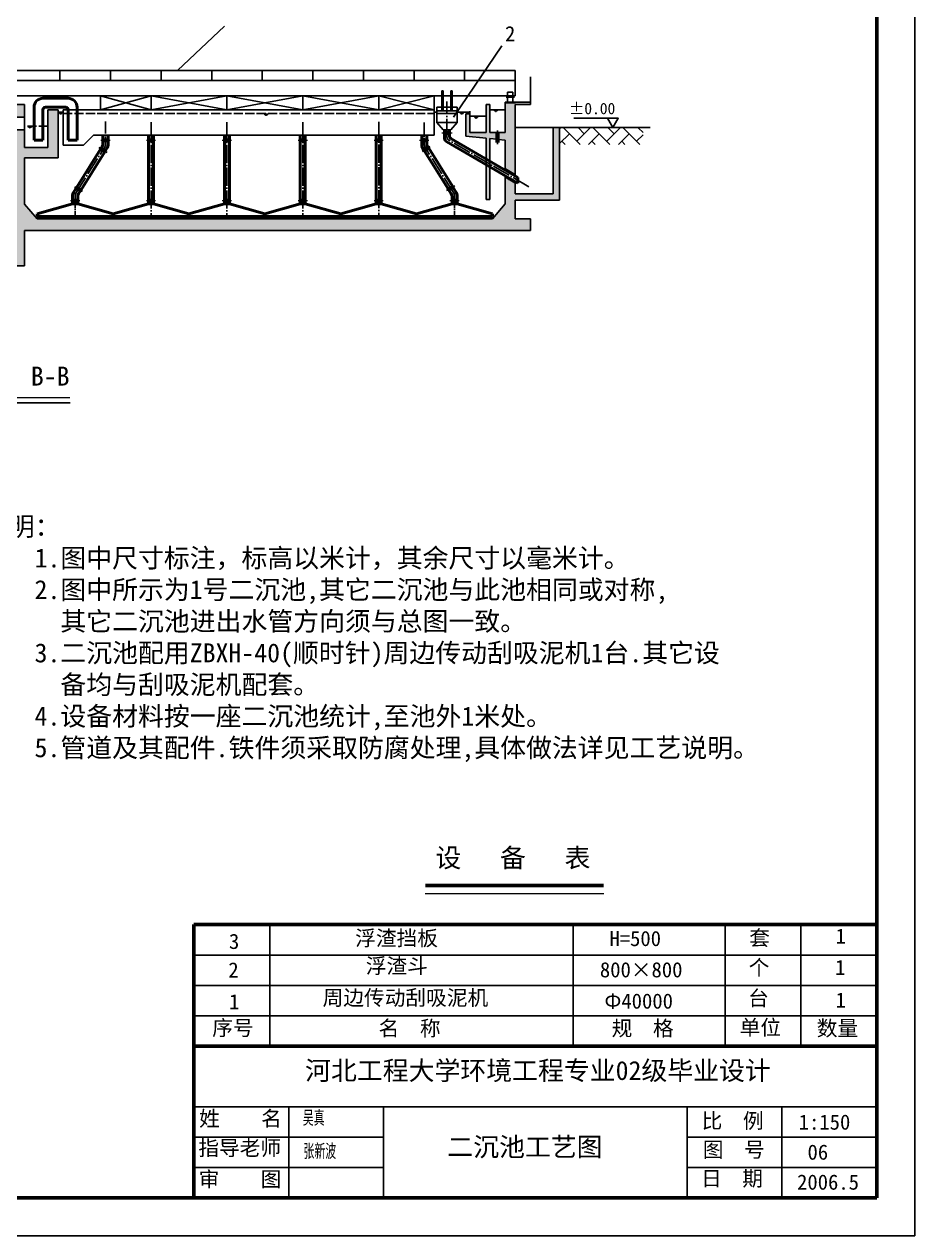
# Model space of a CAD drawing. Header units: millimetres. Extents: x 86531 to 531544, y 38321 to 278850.
# Drawn here: x 177472 to 212681, y 54923 to 102821 of the extents above; entities that cross this region are included whole.
import ezdxf

# ---------------------------------------------------------------- set-up
doc = ezdxf.new("R2010")
doc.units = ezdxf.units.MM
doc.linetypes.add('ACAD_ISO02W100', pattern=[15, 12, -3])
doc.linetypes.add('ACAD_ISO04W100', pattern=[30, 24, -3, 0, -3])
for name, color, linetype, lineweight in [('tukuang', 7, 'Continuous', 60), ('墙体', 7, 'Continuous', 30), ('墙体虚线', 7, 'ACAD_ISO02W100', 30), ('管线', 3, 'Continuous', 50), ('管线虚线', 3, 'ACAD_ISO02W100', 50)]:
    doc.layers.add(name, color=color, linetype=linetype, lineweight=lineweight)
for name, color, linetype in [('中心线', 1, 'ACAD_ISO04W100'), ('细实线', 7, 'Continuous'), ('虚线', 5, 'ACAD_ISO02W100')]:
    doc.layers.add(name, color=color, linetype=linetype)
doc.styles.get("Standard").update_dxf_attribs({"font": 'txt', "bigfont": 'gbcbig.shx'})

msp = doc.modelspace()

# ---------------------------------------------------------------- hatches: boundary and pattern name
h = msp.add_hatch()
h.set_pattern_fill('AR-CONC', color=256, scale=3, style=0)
h.set_pattern_definition([(50, (40548.95, 89370.1), (546.554, -47.8173), [57.15, -628.65]), (355, (40548.95, 89370.1), (-105.7285, 573.17), [45.72, -502.92]), (100.451, (40594.5, 89366.1), (440.8275, 525.35), [48.57, -534.27]), (46.1842, (40548.95, 89522.5), (813.237, -126.127), [85.725, -942.975]), (96.6356, (40616.7, 89512), (712.2127, 742.2767), [72.855, -801.405]), (351.184, (40548.95, 89522.5), (712.214, 742.2754), [68.58, -754.38]), (21, (40625.15, 89484.4), (454.8446, -306.7966), [57.15, -628.65]), (326, (40625.15, 89484.4), (185.406, 552.5639), [45.72, -502.92]), (71.4514, (40663.06, 89458.84), (640.2495, 245.7686), [48.57, -534.27]), (37.5, (40548.95, 89370.1), (9.2658, 253.66512), [0, -496.824, 0, -510.54, 0, -504.825]), (7.5, (40548.95, 89370.1), (200.459, 300.54172), [0, -291.084, 0, -485.394, 0, -192.405]), (327.5, (40379.03, 89370.1), (406.77179, -17.18623), [0, -190.5, 0, -594.36, 0, -788.67]), (317.5, (40302.83, 89370.1), (444.38754, 76.2795), [0, -247.65, 0, -394.716, 0, -560.07])])
h.paths.add_polyline_path([(177485.23077, 95712.55704), (177485.23077, 97541.69514), (178810.23077, 97541.69514), (178810.23077, 99441.69514), (178410.23077, 99441.69514), (178410.23077, 97941.69514), (177485.23077, 97941.69514), (177485.23077, 98641.69514), (177135.23077, 98641.69514), (177135.23077, 97941.69514), (177135.23077, 93671.69514), (176485.23077, 93671.69514), (176485.23077, 93271.69514), (177485.23077, 93271.69514), (177485.23077, 94671.69514), (197485.23077, 94671.69514), (197485.23077, 95121.69514), (196885.23077, 95121.69514), (196885.23077, 95871.69514), (198635.23077, 95871.69514), (198635.23077, 98741.69514), (198385.23077, 98741.69514), (198385.23077, 96121.69514), (196885.23077, 96121.69514), (196885.23077, 96564.05087), (196485.23077, 96797.03685), (196485.23077, 95721.66612), (195985.23077, 95121.69514), (177985.23077, 95121.69514)])
h.paths.add_polyline_path([(177485.23077, 99641.69514), (176890.23077, 99641.69514), (176890.23077, 99626.69514), (176790.23077, 99626.69514), (176790.23077, 99641.69514), (176485.23077, 99641.69514), (176485.23077, 99241.69514), (177135.23077, 99241.69514), (177135.23077, 99141.69514), (177485.23077, 99141.69514)])
h.paths.add_polyline_path([(196885.23077, 99641.69514), (197485.23077, 99641.69514), (197485.23077, 99741.69514), (196885.23077, 99741.69514), (196885.23077, 99711.69514), (196485.23077, 99711.69514), (196485.23077, 98541.69514), (196210.23077, 98541.69514), (196210.23077, 98268.30804), (196485.23077, 98241.69514), (196485.23077, 97086.35343), (196733.58614, 96941.69514), (196885.23077, 96941.69514)])
h.paths.add_polyline_path([(196885.23077, 99741.69514), (196485.23077, 99741.69514), (196485.23077, 99711.69514), (196885.23077, 99711.69514)])
h.paths.add_polyline_path([(196160.23077, 98541.69514), (195885.23077, 98541.69514), (195885.23077, 99641.69514), (195735.23077, 99641.69514), (195735.23077, 98541.69514), (195085.23077, 98541.69514), (195085.23077, 99281.69514), (194935.23077, 99281.69514), (194935.23077, 98391.69514), (195735.23077, 98314.27579), (195735.23077, 97494.27047), (195885.23077, 97406.90074), (195885.23077, 98299.75966), (196160.23077, 98273.14675)])
h.paths.add_polyline_path([(195885.23077, 96941.69514), (195735.23077, 96941.69514), (195735.23077, 95891.69514), (195885.23077, 95891.69514)], flags=17)
h.paths.add_polyline_path([(195885.23077, 97175.44747), (195735.23077, 97262.81721), (195735.23077, 96941.69514), (195885.23077, 96941.69514)], flags=17)
h = msp.add_hatch()
h.set_pattern_fill('AR-HBONE', color=256, scale=104.47541, style=0)
h.set_pattern_definition([(135, (207889, 48847.74), (-5e-14, 591.002), [1253.705, -417.902]), (45, (207593.5, 49143.24), (-5e-14, 591.002), [1253.705, -417.902])])
h.paths.add_polyline_path([(198634.39605, 98728.1959), (201937.20049, 98728.1959), (201937.20049, 98068.67714), (198634.39605, 98068.67714)])

# ---------------------------------------------------------------- linework, layer by layer
for p, q in [((212680.83931, 144022.57229), (212680.83931, 54922.57229)), ((183528.23915, 100991.69514), (185390.39292, 102749.31394)), ((194441.98798, 99149.00629), (196360.35292, 101961.13826)), ((197485.23077, 99741.69514), (197485.23077, 100741.69514)), ((193985.23077, 99416.69514), (193985.23077, 100191.69514)), ((194035.23077, 100191.69514), (193985.23077, 100191.69514)), ((194035.23077, 99416.69514), (194035.23077, 100191.69514)), ((194335.23077, 99416.69514), (194335.23077, 100191.69514)), ((194385.23077, 100191.69514), (194335.23077, 100191.69514)), ((194385.23077, 99416.69514), (194385.23077, 100191.69514)), ((193685.23077, 98441.69514), (193685.23077, 99991.69514)), ((179010.23077, 99341.69514), (178810.23077, 99341.69514)), ((178826.0775, 99318.71042), (178987.0965, 99318.71042)), ((178860.58157, 99295.72563), (178957.19289, 99295.72563)), ((178892.78534, 99272.74091), (178929.58971, 99272.74091)), ((179010.23077, 98041.69514), (179010.23077, 99441.69514)), ((179010.23077, 99441.69514), (193685.23077, 99441.69514)), ((187119.85939, 99268.71042), (186958.84038, 99268.71042)), ((187085.35532, 99245.72563), (186988.74399, 99245.72563)), ((187053.15154, 99222.74091), (187016.34717, 99222.74091)), ((193685.23077, 99341.69514), (193785.23077, 99341.69514)), ((193785.23077, 99391.69514), (194585.23077, 99391.69514)), ((194035.23077, 99416.69514), (193985.23077, 99416.69514)), ((194385.23077, 99416.69514), (194335.23077, 99416.69514)), ((194585.23077, 99341.69514), (195085.23077, 99341.69514)), ((194855.36829, 99318.71042), (194694.34929, 99318.71042)), ((194820.86422, 99295.72563), (194724.25289, 99295.72563)), ((194788.66044, 99272.74091), (194751.85607, 99272.74091)), ((195735.23077, 99181.69514), (195085.23077, 99181.69514)), ((195423.0216, 99158.71042), (195262.00259, 99158.71042)), ((196485.23077, 99441.69514), (195885.23077, 99441.69514)), ((196201.27193, 99418.71042), (196040.25292, 99418.71042)), ((196166.76785, 99395.72563), (196070.15653, 99395.72563)), ((196134.56408, 99372.74091), (196097.75971, 99372.74091)), ((177779.36201, 98768.71042), (177618.34301, 98768.71042)), ((177744.85794, 98745.72563), (177648.24661, 98745.72563)), ((177712.65416, 98722.74091), (177675.8498, 98722.74091)), ((193785.23077, 98941.69514), (194585.23077, 98941.69514)), ((193785.23077, 98941.69514), (194035.23077, 98641.69514)), ((194585.23077, 98941.69514), (194335.23077, 98641.69514)), ((195388.51752, 99135.72563), (195291.9062, 99135.72563)), ((195356.31375, 99112.74091), (195319.50938, 99112.74091)), ((198635.23077, 98741.69514), (202221.44551, 98741.69514)), ((200536.66795, 99104.50693), (199196.89412, 99104.50693)), ((179810.23077, 98041.69514), (180204.47915, 98441.69514)), ((180204.47915, 98441.69514), (193685.23077, 98441.69514)), ((194335.23077, 98641.69514), (194035.23077, 98641.69514)), ((179010.23077, 98041.69514), (179810.23077, 98041.69514)), ((179284.3924, 87847.13588), (174569.8327, 87847.13588)), ((187180.83931, 67222.57229), (187180.83931, 62422.57229)), ((187180.83931, 67222.57229), (187180.83931, 62422.57229)), ((187180.83931, 67222.57229), (187180.83931, 62422.57229)), ((199180.83931, 67222.57229), (199180.83931, 62422.57229)), ((205180.83931, 67222.57229), (205180.83931, 62422.57229)), ((208180.83931, 67235.40602), (208180.83931, 62422.57229)), ((211180.83931, 66022.57229), (184180.83931, 66022.57229)), ((211180.83931, 64822.57229), (184180.83931, 64822.57229)), ((211180.83931, 63622.57229), (184180.83931, 63622.57229)), ((211180.83931, 60022.57229), (184180.83931, 60022.57229)), ((187930.83931, 60022.57229), (187930.83931, 56422.57229)), ((191680.83931, 60022.57229), (191680.83931, 56422.57229)), ((203680.83931, 60022.57229), (203680.83931, 56422.57229)), ((207430.83931, 60022.57229), (207430.83931, 56422.57229)), ((191680.83931, 58822.57229), (184180.83931, 58822.57229)), ((211180.83931, 58822.57229), (203680.83931, 58822.57229)), ((191680.83931, 57622.57229), (184180.83931, 57622.57229)), ((211180.83931, 57622.57229), (203680.83931, 57622.57229)), ((212680.83931, 54922.57229), (86530.83931, 54922.57229))]:
    msp.add_line(p, q)
at = {"lineweight": -3}
msp.add_line((196885.23077, 99991.69514), (176585.23077, 99991.69514), dxfattribs=at)
at = {"linetype": 'Continuous', "lineweight": 15}
msp.add_line((193328.51978, 68450.84965), (200382.21645, 68450.84965), dxfattribs=at)
at = {"const_width": 10}
for points in [[(194015.23077, 100141.69514, -1), (194005.23077, 100141.69514, -1)], [(194365.23077, 100141.69514, -1), (194355.23077, 100141.69514, -1)], [(194015.23077, 100021.69514, -1), (194005.23077, 100021.69514, -1)], [(194365.23077, 100021.69514, -1), (194355.23077, 100021.69514, -1)], [(194015.23077, 99511.69514, -1), (194005.23077, 99511.69514, -1)], [(194015.23077, 99451.69514, -1), (194005.23077, 99451.69514, -1)], [(194365.23077, 99511.69514, -1), (194355.23077, 99511.69514, -1)], [(194365.23077, 99451.69514, -1), (194355.23077, 99451.69514, -1)]]:
    msp.add_lwpolyline(points, format="xyb", close=True, dxfattribs=at)
msp.add_lwpolyline([(200746.13743, 98741.69514), (200536.66795, 99104.50693), (200955.60691, 99104.50693)], close=True)
at = {"const_width": 52.2377}
msp.add_lwpolyline([(179284.3924, 88063.35446), (174569.8327, 88063.35446)], dxfattribs=at)
at = {"linetype": 'Continuous', "const_width": 144}
msp.add_lwpolyline([(193328.51978, 68773.49291), (200382.21645, 68773.49291)], dxfattribs=at)
at = {"layer": 'Defpoints'}
for p, q in [((180485.23077, 99991.69514), (180485.23077, 99441.69514)), ((182485.23077, 99991.69514), (180485.23077, 99441.69514)), ((182485.23077, 99441.69514), (180485.23077, 99991.69514)), ((182485.23077, 99991.69514), (182485.23077, 99441.69514)), ((185485.23077, 99441.69514), (182485.23077, 99991.69514)), ((185485.23077, 99991.69514), (182485.23077, 99441.69514)), ((185485.23077, 99991.69514), (185485.23077, 99441.69514)), ((188485.23077, 99991.69514), (185485.23077, 99441.69514)), ((188485.23077, 99441.69514), (185485.23077, 99991.69514)), ((188485.23077, 99991.69514), (188485.23077, 99441.69514)), ((191485.23077, 99441.69514), (188485.23077, 99991.69514)), ((191485.23077, 99991.69514), (188485.23077, 99441.69514)), ((191485.23077, 99991.69514), (191485.23077, 99441.69514)), ((193685.23077, 99991.69514), (191485.23077, 99441.69514)), ((193685.23077, 99441.69514), (191485.23077, 99991.69514))]:
    msp.add_line(p, q, dxfattribs=at)
at = {"layer": 'tukuang'}
for p, q in [((211180.83931, 142522.57229), (211180.83931, 56422.57229)), ((211180.83931, 142522.57229), (211180.83931, 56422.57229)), ((211180.83931, 67222.57229), (184180.83931, 67222.57229)), ((184180.83931, 67222.57229), (184180.83931, 56422.57229)), ((211180.83931, 62422.57229), (184180.83931, 62422.57229)), ((211180.83931, 56422.57229), (90280.83931, 56422.57229))]:
    msp.add_line(p, q, dxfattribs=at)
at = {"layer": '中心线', "ltscale": 30}
for p, q in [((194185.23077, 98367.5847), (194185.23077, 99763.45852)), ((182485.23077, 98952.42541), (182485.23077, 95121.69514)), ((185485.23077, 98952.42541), (185485.23077, 95121.69514)), ((188485.23077, 98952.46605), (188485.23077, 95121.69514)), ((191485.23077, 98965.5532), (191485.23077, 95121.69514)), ((197422.76508, 96394.46518), (194259.73411, 98237.9689)), ((179515.63111, 96141.65606), (180654.83043, 97964.37498)), ((194454.83043, 96141.65606), (193315.63111, 97964.37498))]:
    msp.add_line(p, q, dxfattribs=at)
at = {"layer": '中心线', "ltscale": 10}
for p, q in [((196857.04241, 99941.69514), (196524.26517, 99941.69514)), ((196185.23077, 98614.83903), (196185.23077, 98073.97629))]:
    msp.add_line(p, q, dxfattribs=at)
at = {"layer": '中心线', "ltscale": 20}
for p, q in [((180685.23077, 98978.33553), (180685.23077, 98070.37476)), ((193285.23077, 98933.16047), (193285.23077, 98070.37476)), ((179485.23077, 96035.65627), (179485.23077, 95121.69514)), ((194485.23077, 96035.65627), (194485.23077, 95121.69514))]:
    msp.add_line(p, q, dxfattribs=at)
at = {"layer": '中心线', "ltscale": 10}
for centre, radius, start, end in [((194335.23077, 98367.5847), 150, 180, 239.780700301), ((180485.23077, 98070.37476), 200, 327.994616792, 0), ((193485.23077, 98070.37476), 200, 180, 212.005383208), ((179685.23077, 96035.65627), 200, 147.994616792, 180), ((194285.23077, 96035.65627), 200, 0, 32.005383208)]:
    msp.add_arc(centre, radius, start, end, dxfattribs=at)
at = {"layer": '墙体', "lineweight": -3}
for p, q in [((196885.23077, 100991.69514), (176535.23077, 100991.69514)), ((196885.23077, 100591.69514), (176535.23077, 100591.69514)), ((178885.23077, 100591.69514), (178885.23077, 100991.69514)), ((180885.23077, 100591.69514), (180885.23077, 100991.69514)), ((182885.23077, 100591.69514), (182885.23077, 100991.69514)), ((184885.23077, 100591.69514), (184885.23077, 100991.69514)), ((186885.23077, 100591.69514), (186885.23077, 100991.69514)), ((188885.23077, 100591.69514), (188885.23077, 100991.69514)), ((190885.23077, 100591.69514), (190885.23077, 100991.69514)), ((192885.23077, 100591.69514), (192885.23077, 100991.69514)), ((194885.23077, 100591.69514), (194885.23077, 100991.69514)), ((196885.23077, 99991.69514), (196885.23077, 100991.69514)), ((196885.23077, 99991.69514), (196885.23077, 100991.69514))]:
    msp.add_line(p, q, dxfattribs=at)
at = {"layer": '墙体'}
for p, q in [((177485.23077, 99641.69514), (175485.23077, 99641.69514)), ((177485.23077, 99141.69514), (177485.23077, 99641.69514)), ((195885.23077, 99641.69514), (195735.23077, 99641.69514)), ((195735.23077, 98541.69514), (195735.23077, 99641.69514)), ((195885.23077, 98541.69514), (195885.23077, 99641.69514)), ((196485.23077, 98541.69514), (196485.23077, 99741.69514)), ((197485.23077, 99741.69514), (196485.23077, 99741.69514)), ((196885.23077, 99711.69514), (196485.23077, 99711.69514)), ((196885.23077, 99711.69514), (196885.23077, 99741.69514)), ((197485.23077, 99641.69514), (196885.23077, 99641.69514)), ((196885.23077, 96824.4358), (196885.23077, 99641.69514)), ((197485.23077, 99741.69514), (197485.23077, 99641.69514)), ((178810.23077, 99441.69514), (178410.23077, 99441.69514)), ((178410.23077, 97941.69514), (178410.23077, 99441.69514)), ((178810.23077, 97541.69514), (178810.23077, 99441.69514)), ((194935.23077, 98391.69514), (194935.23077, 99281.69514)), ((195085.23077, 99281.69514), (194935.23077, 99281.69514)), ((195085.23077, 98541.69514), (195085.23077, 99387.69514)), ((177485.23077, 99141.69514), (177135.23077, 99141.69514)), ((177485.23077, 99141.69514), (177485.23077, 98641.69514)), ((198635.23077, 98741.69514), (196885.23077, 98741.69514)), ((198385.23077, 96121.69514), (198385.23077, 98741.69514)), ((198635.23077, 95871.69514), (198635.23077, 98741.69514)), ((177485.23077, 97941.69514), (177485.23077, 98641.69514)), ((195735.23077, 98314.27579), (194935.23077, 98391.69514)), ((195735.23077, 98541.69514), (195085.23077, 98541.69514)), ((195735.23077, 95891.69514), (195735.23077, 98314.27579)), ((196485.23077, 98541.69514), (195885.23077, 98541.69514)), ((195885.23077, 95891.69514), (195885.23077, 98299.75966)), ((196160.23077, 98273.14675), (195885.23077, 98299.75966)), ((196485.23077, 98241.69514), (196210.23077, 98268.30804)), ((196485.23077, 97057.42178), (196485.23077, 98241.69514)), ((178410.23077, 97941.69514), (177485.23077, 97941.69514)), ((178810.23077, 97541.69514), (177485.23077, 97541.69514)), ((177485.23077, 95712.55704), (177485.23077, 97541.69514)), ((196485.23077, 95721.66612), (196485.23077, 96825.96851)), ((196885.23077, 96121.69514), (196885.23077, 96592.98253)), ((195885.23077, 95891.69514), (195735.23077, 95891.69514)), ((197485.23077, 96121.69514), (196885.23077, 96121.69514)), ((198385.23077, 96121.69514), (196885.23077, 96121.69514)), ((198635.23077, 95871.69514), (196885.23077, 95871.69514)), ((196885.23077, 95121.69514), (196885.23077, 95871.69514)), ((177985.23077, 95121.69514), (177485.23077, 95712.55704)), ((195985.23077, 95121.69514), (196485.23077, 95721.66612)), ((195985.23077, 95121.69514), (177985.23077, 95121.69514)), ((197485.23077, 95121.69514), (196885.23077, 95121.69514)), ((197485.23077, 95121.69514), (197485.23077, 94671.69514)), ((197485.23077, 94671.69514), (177485.23077, 94671.69514)), ((177485.23077, 93271.69514), (177485.23077, 94671.69514)), ((177485.23077, 93271.69514), (175485.23077, 93271.69514))]:
    msp.add_line(p, q, dxfattribs=at)
at = {"layer": '墙体虚线'}
msp.add_line((177485.23077, 98641.69514), (177135.23077, 98641.69514), dxfattribs=at)
at = {"layer": '管线'}
for p, q in [((179210.23077, 99891.69514), (178210.23077, 99891.69514)), ((177860.23077, 98241.69514), (177860.23077, 99541.69514)), ((178210.23077, 98241.69514), (178210.23077, 99441.69514)), ((179110.23077, 99541.69514), (178310.23077, 99541.69514)), ((179210.23077, 98241.69514), (179210.23077, 99441.69514)), ((179560.23077, 98241.69514), (179560.23077, 99541.69514)), ((178210.23077, 98241.69514), (177860.23077, 98241.69514)), ((179560.23077, 98241.69514), (179210.23077, 98241.69514)), ((180555.23077, 98256.03495), (180815.23077, 98256.03495)), ((180555.23077, 98256.03495), (180555.23077, 98216.03495)), ((180555.23077, 98236.03495), (180815.23077, 98236.03495)), ((180555.23077, 98216.03495), (180815.23077, 98216.03495)), ((180585.23077, 98441.69514), (180585.23077, 98256.03495)), ((180585.23077, 98216.03495), (180585.23077, 98099.05439)), ((180785.23077, 98441.69514), (180785.23077, 98256.03495)), ((180785.23077, 98216.03495), (180785.23077, 98040.58292)), ((180815.23077, 98256.03495), (180815.23077, 98216.03495)), ((182615.23077, 98256.03495), (182355.23077, 98256.03495)), ((182355.23077, 98256.03495), (182355.23077, 98216.03495)), ((182615.23077, 98236.03495), (182355.23077, 98236.03495)), ((182615.23077, 98216.03495), (182355.23077, 98216.03495)), ((182385.23077, 98441.69514), (182385.23077, 98256.03495)), ((182385.23077, 98216.03495), (182385.23077, 95861.69514)), ((182585.23077, 98441.69514), (182585.23077, 98256.03495)), ((182585.23077, 98216.03495), (182585.23077, 95861.69514)), ((182615.23077, 98256.03495), (182615.23077, 98216.03495)), ((185615.23077, 98256.03495), (185355.23077, 98256.03495)), ((185355.23077, 98256.03495), (185355.23077, 98216.03495)), ((185615.23077, 98236.03495), (185355.23077, 98236.03495)), ((185615.23077, 98216.03495), (185355.23077, 98216.03495)), ((185385.23077, 98441.69514), (185385.23077, 98256.03495)), ((185385.23077, 98216.03495), (185385.23077, 95861.69514)), ((185585.23077, 98441.69514), (185585.23077, 98256.03495)), ((185585.23077, 98216.03495), (185585.23077, 95861.69514)), ((185615.23077, 98256.03495), (185615.23077, 98216.03495)), ((188615.23077, 98256.03495), (188355.23077, 98256.03495)), ((188355.23077, 98256.03495), (188355.23077, 98216.03495)), ((188615.23077, 98236.03495), (188355.23077, 98236.03495)), ((188615.23077, 98216.03495), (188355.23077, 98216.03495)), ((188385.23077, 98441.69514), (188385.23077, 98256.03495)), ((188385.23077, 98216.03495), (188385.23077, 95861.69514)), ((188585.23077, 98441.69514), (188585.23077, 98256.03495)), ((188585.23077, 98216.03495), (188585.23077, 95861.69514)), ((188615.23077, 98256.03495), (188615.23077, 98216.03495)), ((191615.23077, 98256.03495), (191355.23077, 98256.03495)), ((191355.23077, 98256.03495), (191355.23077, 98216.03495)), ((191615.23077, 98236.03495), (191355.23077, 98236.03495)), ((191615.23077, 98216.03495), (191355.23077, 98216.03495)), ((191385.23077, 98441.69514), (191385.23077, 98256.03495)), ((191385.23077, 98216.03495), (191385.23077, 95861.69514)), ((191585.23077, 98441.69514), (191585.23077, 98256.03495)), ((191585.23077, 98216.03495), (191585.23077, 95861.69514)), ((191615.23077, 98256.03495), (191615.23077, 98216.03495)), ((193415.23077, 98256.03495), (193155.23077, 98256.03495)), ((193155.23077, 98256.03495), (193155.23077, 98216.03495)), ((193415.23077, 98236.03495), (193155.23077, 98236.03495)), ((193415.23077, 98216.03495), (193155.23077, 98216.03495)), ((193185.23077, 98441.69514), (193185.23077, 98256.03495)), ((193185.23077, 98216.03495), (193185.23077, 98040.58292)), ((193385.23077, 98441.69514), (193385.23077, 98256.03495)), ((193385.23077, 98216.03495), (193385.23077, 98099.05439)), ((193415.23077, 98256.03495), (193415.23077, 98216.03495)), ((194335.23077, 98541.69514), (194035.23077, 98541.69514)), ((194035.23077, 98541.69514), (194035.23077, 98521.69514)), ((194335.23077, 98521.69514), (194035.23077, 98521.69514)), ((194035.23077, 98521.69514), (194035.23077, 98501.69514)), ((194335.23077, 98501.69514), (194035.23077, 98501.69514)), ((194085.23077, 98541.69514), (194085.23077, 98641.69514)), ((194085.23077, 98338.84463), (194085.23077, 98501.69514)), ((194285.23077, 98541.69514), (194285.23077, 98641.69514)), ((194285.23077, 98396.32477), (194285.23077, 98501.69514)), ((196985.23077, 96766.18931), (194334.89966, 98309.91424)), ((194335.23077, 98541.69514), (194335.23077, 98501.69514)), ((196160.23077, 98273.14675), (196160.23077, 98141.69514)), ((196210.23077, 98268.30804), (196210.23077, 98141.69514)), ((179547.40489, 96381.17374), (180483.33211, 97878.65729)), ((179717.09977, 96275.1759), (180653.3617, 97772.32721)), ((180489.69624, 97945.44379), (180457.88306, 97894.57217)), ((180457.88306, 97894.57217), (180678.79751, 97756.42061)), ((180473.78965, 97920.00798), (180694.7041, 97781.85642)), ((180489.69624, 97945.44379), (180710.6107, 97807.29223)), ((180515.13205, 97929.53719), (180554.83043, 97993.0546)), ((180710.6107, 97807.29223), (180678.79751, 97756.42061)), ((180685.17489, 97823.19882), (180754.80281, 97934.53896)), ((193262.59419, 97859.48571), (193215.65872, 97934.53896)), ((193458.31768, 97981.88379), (193237.40323, 97843.73223)), ((193237.40323, 97843.73223), (193269.21642, 97792.86062)), ((193474.22428, 97956.44799), (193253.30983, 97818.29643)), ((193490.13087, 97931.01218), (193269.21642, 97792.86062)), ((194230.67873, 96311.44773), (193294.40738, 97808.6141)), ((193432.64648, 97965.83), (193415.63111, 97993.0546)), ((193458.31768, 97981.88379), (193490.13087, 97931.01218)), ((194400.38306, 96417.45148), (193464.44642, 97914.9501)), ((196985.23077, 96534.73604), (194184.56856, 98166.02356)), ((196210.23077, 98141.69514), (196160.23077, 98141.69514)), ((196885.23077, 96853.36746), (196485.23077, 97086.35343)), ((196885.23077, 96564.05087), (196485.23077, 96797.03685)), ((196705.36321, 97004.42466), (196685.23077, 96969.86045)), ((196985.23077, 96766.18931), (196985.23077, 96534.73604)), ((179415.63111, 96170.33568), (179515.60496, 96330.29384)), ((179490.16087, 96346.18718), (179521.94755, 96397.07536)), ((179490.16087, 96346.18718), (179711.14726, 96208.15072)), ((179506.05421, 96371.63127), (179727.0406, 96233.59481)), ((179521.94755, 96397.07536), (179742.93394, 96259.0389)), ((194426.06261, 96433.49191), (194205.07623, 96295.45544)), ((194236.86291, 96244.56726), (194205.07623, 96295.45544)), ((194441.95596, 96408.04782), (194220.96957, 96270.01135)), ((194457.8493, 96382.60373), (194236.86291, 96244.56726)), ((194457.8493, 96382.60373), (194426.06261, 96433.49191)), ((194554.83043, 96170.33568), (194432.18299, 96366.57158)), ((196665.09833, 96645.97965), (196685.23077, 96680.54386)), ((179355.23077, 95861.69514), (179615.23077, 95861.69514)), ((179355.23077, 95861.69514), (179355.23077, 95821.69514)), ((179355.23077, 95841.69514), (179615.23077, 95841.69514)), ((179355.23077, 95821.69514), (179615.23077, 95821.69514)), ((179385.23077, 95861.69514), (179385.23077, 96064.3359)), ((179385.23077, 95721.69514), (179385.23077, 95821.69514)), ((179585.23077, 95861.69514), (179585.23077, 96006.92028)), ((179585.23077, 95721.69514), (179585.23077, 95821.69514)), ((179615.23077, 95861.69514), (179615.23077, 95821.69514)), ((179615.65872, 96112.96424), (179685.28658, 96224.30428)), ((179711.14726, 96208.15072), (179742.93394, 96259.0389)), ((182615.23077, 95861.69514), (182355.23077, 95861.69514)), ((182355.23077, 95861.69514), (182355.23077, 95821.69514)), ((182615.23077, 95841.69514), (182355.23077, 95841.69514)), ((182615.23077, 95821.69514), (182355.23077, 95821.69514)), ((182385.23077, 95821.69514), (182385.23077, 95721.69514)), ((182585.23077, 95821.69514), (182585.23077, 95721.69514)), ((182615.23077, 95861.69514), (182615.23077, 95821.69514)), ((185615.23077, 95861.69514), (185355.23077, 95861.69514)), ((185355.23077, 95861.69514), (185355.23077, 95821.69514)), ((185615.23077, 95841.69514), (185355.23077, 95841.69514)), ((185615.23077, 95821.69514), (185355.23077, 95821.69514)), ((185385.23077, 95821.69514), (185385.23077, 95721.69514)), ((185585.23077, 95821.69514), (185585.23077, 95721.69514)), ((185615.23077, 95861.69514), (185615.23077, 95821.69514)), ((188615.23077, 95861.69514), (188355.23077, 95861.69514)), ((188355.23077, 95861.69514), (188355.23077, 95821.69514)), ((188615.23077, 95841.69514), (188355.23077, 95841.69514)), ((188615.23077, 95821.69514), (188355.23077, 95821.69514)), ((188385.23077, 95821.69514), (188385.23077, 95721.69514)), ((188585.23077, 95821.69514), (188585.23077, 95721.69514)), ((188615.23077, 95861.69514), (188615.23077, 95821.69514)), ((191615.23077, 95861.69514), (191355.23077, 95861.69514)), ((191355.23077, 95861.69514), (191355.23077, 95821.69514)), ((191615.23077, 95841.69514), (191355.23077, 95841.69514)), ((191615.23077, 95821.69514), (191355.23077, 95821.69514)), ((191385.23077, 95821.69514), (191385.23077, 95721.69514)), ((191585.23077, 95821.69514), (191585.23077, 95721.69514)), ((191615.23077, 95861.69514), (191615.23077, 95821.69514)), ((194354.80281, 96112.96424), (194262.49192, 96260.57611)), ((194615.23077, 95861.69514), (194355.23077, 95861.69514)), ((194355.23077, 95861.69514), (194355.23077, 95821.69514)), ((194615.23077, 95841.69514), (194355.23077, 95841.69514)), ((194615.23077, 95821.69514), (194355.23077, 95821.69514)), ((194385.23077, 95861.69514), (194385.23077, 96006.92028)), ((194385.23077, 95721.69514), (194385.23077, 95821.69514)), ((194585.23077, 95861.69514), (194585.23077, 96064.3359)), ((194585.23077, 95721.69514), (194585.23077, 95821.69514)), ((194615.23077, 95861.69514), (194615.23077, 95821.69514)), ((179385.23077, 95721.69514), (177985.23077, 95321.69514)), ((177985.23077, 95321.69514), (177985.23077, 95221.69514)), ((179585.23077, 95721.69514), (179385.23077, 95721.69514)), ((180985.23077, 95321.69514), (179585.23077, 95721.69514)), ((182385.23077, 95721.69514), (180985.23077, 95321.69514)), ((180985.23077, 95321.69514), (180985.23077, 95221.69514)), ((182585.23077, 95721.69514), (182385.23077, 95721.69514)), ((183985.23077, 95321.69514), (182585.23077, 95721.69514)), ((185385.23077, 95721.69514), (183985.23077, 95321.69514)), ((183985.23077, 95321.69514), (183985.23077, 95221.69514)), ((185585.23077, 95721.69514), (185385.23077, 95721.69514)), ((186985.23077, 95321.69514), (185585.23077, 95721.69514)), ((188385.23077, 95721.69514), (186985.23077, 95321.69514)), ((186985.23077, 95321.69514), (186985.23077, 95221.69514)), ((188585.23077, 95721.69514), (188385.23077, 95721.69514)), ((189985.23077, 95321.69514), (188585.23077, 95721.69514)), ((191385.23077, 95721.69514), (189985.23077, 95321.69514)), ((189985.23077, 95321.69514), (189985.23077, 95221.69514)), ((191585.23077, 95721.69514), (191385.23077, 95721.69514)), ((192985.23077, 95321.69514), (191585.23077, 95721.69514)), ((194385.23077, 95721.69514), (192985.23077, 95321.69514)), ((192985.23077, 95321.69514), (192985.23077, 95221.69514)), ((194585.23077, 95721.69514), (194385.23077, 95721.69514)), ((195985.23077, 95321.69514), (194585.23077, 95721.69514)), ((195985.23077, 95321.69514), (195985.23077, 95221.69514)), ((195985.23077, 95221.69514), (177985.23077, 95221.69514))]:
    msp.add_line(p, q, dxfattribs=at)
for centre, radius, start, end in [((178210.23077, 99541.69514), 350, 90, 180), ((179210.23077, 99541.69514), 350, 0, 90), ((178310.23077, 99441.69514), 100, 90, 180), ((179110.23077, 99441.69514), 100, 0, 90), ((194285.23077, 98338.84463), 200, 180, 239.780700301), ((194385.23077, 98396.32477), 100, 180, 239.780700301), ((180385.23077, 98099.05439), 200, 327.994616792, 0), ((180585.23077, 98040.58292), 200, 327.979693399, 0), ((193385.23077, 98040.58292), 200, 180, 212.020306601), ((193585.23077, 98099.05439), 200, 180, 212.005383208), ((179585.23077, 96064.3359), 200, 147.994616792, 180), ((179785.23077, 96006.92028), 200, 147.979693399, 180), ((194185.23077, 96006.92028), 200, 0, 32.020306601), ((194385.23077, 96064.3359), 200, 0, 32.005383208)]:
    msp.add_arc(centre, radius, start, end, dxfattribs=at)
at = {"layer": '管线虚线'}
for p, q in [((196160.23077, 98541.69514), (196160.23077, 98273.14675)), ((196210.23077, 98541.69514), (196210.23077, 98268.30804))]:
    msp.add_line(p, q, dxfattribs=at)
at = {"layer": '细实线'}
for p, q in [((196785.23077, 100141.69514), (196585.23077, 100141.69514)), ((196585.23077, 99741.69514), (196585.23077, 100141.69514)), ((196785.23077, 99741.69514), (196785.23077, 100141.69514)), ((193785.23077, 98941.69514), (193785.23077, 99541.69514)), ((193785.23077, 99541.69514), (194585.23077, 99541.69514)), ((194585.23077, 99291.69514), (193785.23077, 99291.69514)), ((194585.23077, 98941.69514), (194585.23077, 99541.69514))]:
    msp.add_line(p, q, dxfattribs=at)
at = {"layer": '虚线', "ltscale": 30}
for p, q in [((179010.23077, 99291.69514), (193685.23077, 99291.69514)), ((178410.23077, 98791.69514), (177485.23077, 98791.69514))]:
    msp.add_line(p, q, dxfattribs=at)

# ---------------------------------------------------------------- texts
for s, insert, char_height, width, attachment_point in [('{\\fFangSong_GB2312|b0|i0|c134|p49;2}', (196479.59729, 102747.00689), 600, 569.0809014, 1), ('{\\fFangSong_GB2312|b0|i0|c134|p49;%%P0.00}', (200840.672, 99714.30055), 450, 1666.8910394, 3), ('{\\fFangSong_GB2312|b0|i0|c134|p49;说明：\\P    1.图中尺寸标注，标高以米计，其余尺寸以毫米计。\\P    2.图中所示为1号二沉池,其它二沉池与此池相同或对称,\\P      其它二沉池进出水管方向须与总图一致。\\P    3.二沉池配用ZBXH-40(顺时针)周边传动刮吸泥机1台.其它设\\P      备均与刮吸泥机配套。\\P    4.设备材料按一座二沉池统计,至池外1米处。\\P    5.管道及其配件.铁件须采取防腐处理,具体做法详见工艺说明。}', (175838.93138, 83344.19721), 750, 39349.2392406, 1), ('{\\fFangSong_GB2312|b0|i0|c134|p49;设   备   表}', (193727.80673, 70240.9593), 750, 9015.3, 1), ('{\\fFangSong_GB2312|b0|i0|c134|p49;浮渣挡板}', (190556.41354, 66991.13392), 600, 6965.5787441, 1), ('{\\fFangSong_GB2312|b0|i0|c134|p49;套}', (206135.99128, 66998.0547), 600, 6965.5787441, 1), ('{\\fFangSong_GB2312|b0|i0|c134|p49;3}', (185566.94575, 66861.73142), 600, 569.0809014, 1), ('{\\fFangSong_GB2312|b0|i0|c134|p49;H=500}', (200607.90441, 66974.89019), 600, 10799.999325, 1), ('{\\fFangSong_GB2312|b0|i0|c134|p49;1}', (209548.00431, 67068.36456), 600, 569.0809014, 1), ('{\\fFangSong_GB2312|b0|i0|c134|p49;2}', (185542.24251, 65732.69953), 600, 569.0809014, 1), ('{\\fFangSong_GB2312|b0|i0|c134|p49;浮渣斗}', (190975.53873, 65894.77088), 600, 6965.5787441, 1), ('{\\fFangSong_GB2312|b0|i0|c134|p49;800\\fSimSun|b0|i0|c134|p2;×\\fFangSong_GB2312|b0|i0|c134|p49;800}', (200231.33746, 65740.13709), 600, 3253.3678657, 1), ('{\\fFangSong_GB2312|b0|i0|c134|p49;个}', (206113.92071, 65824.55634), 600, 6965.5787441, 1), ('{\\fFangSong_GB2312|b0|i0|c134|p49;1}', (209531.10575, 65833.2738), 600, 569.0809014, 1), ('{\\fFangSong_GB2312|b0|i0|c134|p49;周边传动刮吸泥机}', (189269.14528, 64634.66476), 600, 6965.5787441, 1), ('{\\fFangSong_GB2312|b0|i0|c134|p49;台}', (206092.65233, 64616.38482), 600, 6965.5787441, 1), ('{\\fFangSong_GB2312|b0|i0|c134|p49;1}', (185572.63444, 64476.10465), 600, 569.0809014, 1), ('{\\fSimSun|b0|i0|c134|p2;Ф\\fFangSong_GB2312|b0|i0|c134|p49;40000}', (200412.43473, 64501.15493), 600, 10799.999325, 1), ('{\\fFangSong_GB2312|b0|i0|c134|p49;1}', (209548.26957, 64541.49446), 600, 569.0809014, 1), ('{\\fFangSong_GB2312|b0|i0|c134|p49;序号}', (184904.06717, 63443.54349), 600, 2391.9656474, 1), ('{\\fFangSong_GB2312|b0|i0|c134|p49;名  称}', (191481.1242, 63427.47812), 600, 3461.7309752, 1), ('{\\fFangSong_GB2312|b0|i0|c134|p49;规  格}', (200695.18327, 63426.11933), 600, 3165.7595599, 1), ('{\\fFangSong_GB2312|b0|i0|c134|p49;单位}', (205758.85471, 63458.92918), 600, 1913.5725179, 1), ('{\\fFangSong_GB2312|b0|i0|c134|p49;数量}', (208806.7864, 63425.73542), 600, 1913.5725179, 1), ('{\\fFangSong_GB2312|b0|i0|c134|p49;河北工程大学环境工程专业02级毕业设计}', (188577.29627, 61830.93884), 750, 19689.6434431, 1), ('{\\fFangSong_GB2312|b0|i0|c134|p49;比  例}', (204255.87645, 59768.8675), 600, 2853.5521572, 1), ('{\\fFangSong_GB2312|b0|i0|c134|p49;二沉池工艺图}', (194199.60113, 58811.57638), 750, 9015.3, 1)]:
    msp.add_mtext(s, dxfattribs=dict(insert=insert, char_height=char_height, width=width, attachment_point=attachment_point))
at = {"insert": (178498.24105, 88909.28084), "char_height": 750, "attachment_point": 5}
msp.add_mtext('{\\fFangSong_GB2312|b0|i0|c134|p49;B-B}', dxfattribs=at)
at = {"layer": '管线', "color": 7, "char_height": 600, "attachment_point": 1}
for s, insert, width in [('{\\fFangSong_GB2312|b0|i0|c134|p49;姓    名}', (184387.4748, 59856.39489), 3385.3450269), ('吴真', (188485.04847, 59870.91733), 2853.5521572), ('{\\fFangSong_GB2312|b0|i0|c134|p49;1:150}', (208091.77328, 59717.18478), 2853.5521572), ('{\\fFangSong_GB2312|b0|i0|c134|p49;指导老师}', (184354.82445, 58695.47208), 3455.9644581), ('张新波', (188511.39644, 58554.21172), 2853.5521572), ('{\\fFangSong_GB2312|b0|i0|c134|p49;图  号}', (204299.76128, 58628.81871), 2853.5521572), ('{\\fFangSong_GB2312|b0|i0|c134|p49;06}', (208439.83787, 58530.27863), 2853.5521572), ('{\\fFangSong_GB2312|b0|i0|c134|p49;审    图}', (184370.77439, 57460.06705), 3178.7676114), ('{\\fFangSong_GB2312|b0|i0|c134|p49;日  期}', (204227.63195, 57489.43454), 2853.5521572), ('{\\fFangSong_GB2312|b0|i0|c134|p49;2006.5}', (208026.89091, 57344.48887), 2853.5521572)]:
    msp.add_mtext(s, dxfattribs=dict(at, insert=insert, width=width))

doc.saveas('drawing.dxf')
